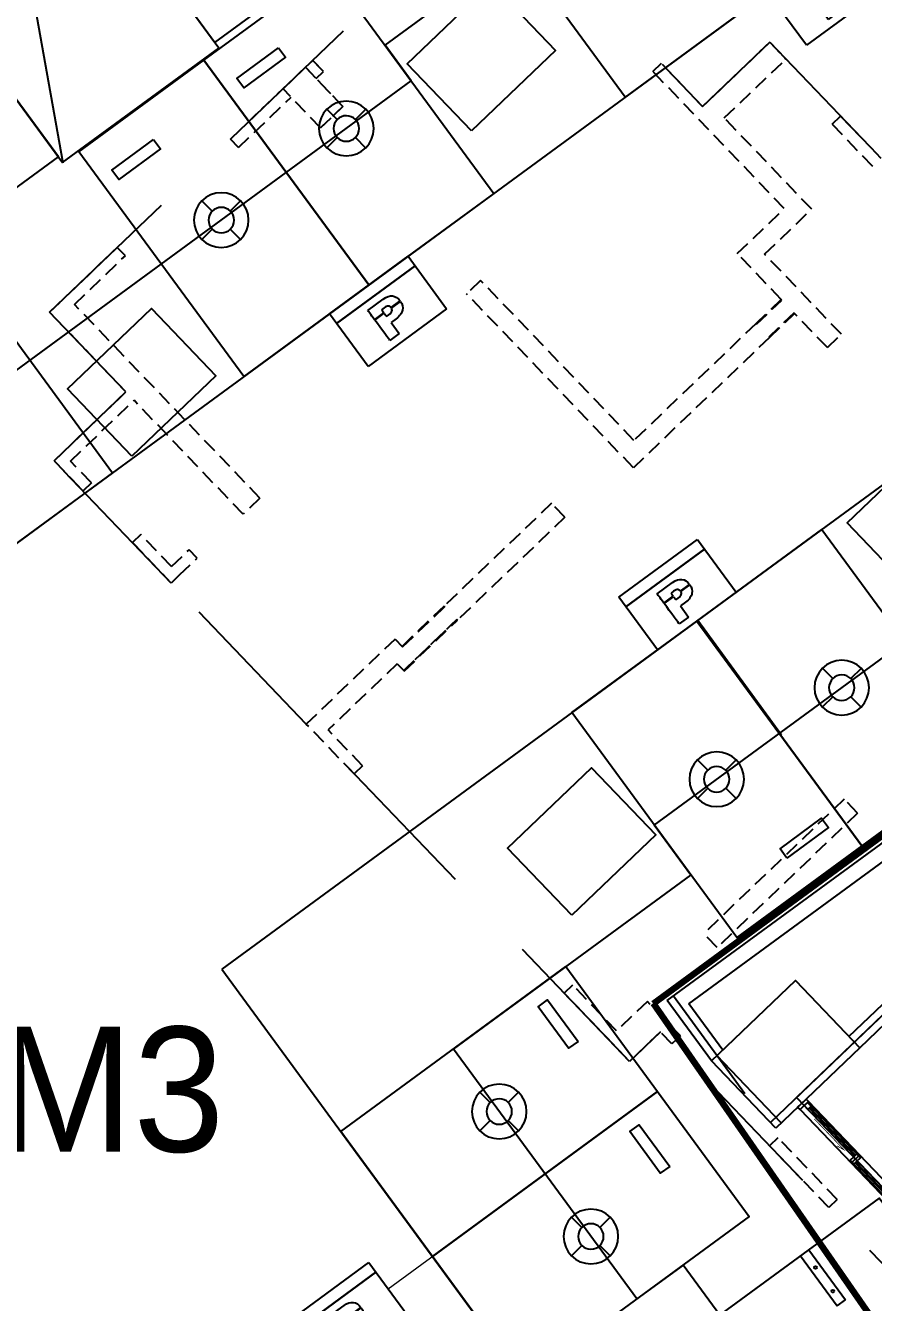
# Model space of a CAD drawing. Header units: millimetres. Extents: x 75184266 to 76346726, y -35077925 to -33679385.
# Drawn here: x 75387357 to 75398296, y -34965641 to -34949159 of the extents above; entities that cross this region are included whole.
import ezdxf
from ezdxf.enums import TextEntityAlignment as Align

# ---------------------------------------------------------------- set-up
doc = ezdxf.new("R2010")
doc.units = ezdxf.units.MM
doc.header["$LTSCALE"] = 50
doc.header["$MEASUREMENT"] = 0
doc.linetypes.add('HIDDEN2', pattern=[0.1875, 0.125, -0.0625])
doc.linetypes.add('XR-지하3층$0$H', pattern=[1.3, 0.8, -0.5])
for name, color, linetype in [('0-유도관제', 6, 'CONTINUOUS'), ('PARKING', 7, 'CONTINUOUS'), ('XR-지하3층$0$0중앙선', 1, 'CONTINUOUS'), ('XR-지하3층$0$a-door', 6, 'CONTINUOUS'), ('XR-지하3층$0$A-주차', 9, 'CONTINUOUS'), ('XR-지하3층$0$b-sor-1$0$wid', 4, 'CONTINUOUS'), ('XR-지하3층$0$CON', 2, 'CONTINUOUS'), ('XR-지하3층$0$CONC', 2, 'CONTINUOUS'), ('XR-지하3층$0$WAL', 3, 'CONTINUOUS'), ('XR-지하3층$0$일반주차', 8, 'CONTINUOUS'), ('XR-지하3층$0$확장형주차', 8, 'CONTINUOUS')]:
    doc.layers.add(name, color=color, linetype=linetype)
doc.layers.add('DEFPOINT', color=142, linetype='CONTINUOUS', plot=False)
doc.layers.add('건축', color=8, linetype='CONTINUOUS', plot=False)
for name, color, linetype, lineweight in [('구역제어-S.C.M', 2, 'CONTINUOUS', 100), ('주차유도-LGM', 6, 'CONTINUOUS', 20), ('주차유도-USM', 1, 'CONTINUOUS', 35), ('주차유도-레이스웨이', 1, 'CONTINUOUS', 25)]:
    doc.layers.add(name, color=color, linetype=linetype, lineweight=lineweight)
doc.styles.add('HY중고딕', font='')
doc.styles.get('HY중고딕').set_extended_font_data('Dotum')

# ---------------------------------------------------------------- blocks, each defined once
blk = doc.blocks.new('XR-지하3층$0$A$C73B52ADF')
at = {"layer": 'XR-지하3층$0$A-주차', "elevation": 1.5171617e-09}
for points in [[(-2037.699036538601, 2465.633505687117), (-37.69903653115035, 2465.633505679667), (-37.69903653860092, -1134.366494312882), (-2037.69903653115, -1134.366494312882)], [(-1166.27766495198, 2020.734899297357), (-1166.277664892375, 1870.734899297357), (-1832.191412292421, 1870.734898999333), (-1832.191412337124, 2020.734898991883)]]:
    blk.add_lwpolyline(points, close=True, dxfattribs=at)
blk = doc.blocks.new('XR-지하3층$0$일반형 주차')
at = {"layer": 'XR-지하3층$0$일반주차'}
for p, q in [((750.0025255382062, 3865.002096235752), (0.0025255680084229, 3865.002096235752)), ((750.0025255531073, 3735.002096228302), (750.0025255382062, 3865.002096235752)), ((0.0025255531072617, 3735.002096235752), (750.0025255531073, 3735.002096228302))]:
    blk.add_line(p, q, dxfattribs=at)
blk.add_lwpolyline([(2299.999999940395, 4999.999999992549), (-2.98023224e-08, 4999.999999992549), (-1.49011612e-08, 0), (2299.999999985099, 7.4505806e-09)], close=True, dxfattribs=at)
for centre in [(237.502578869462, 3800.000696554781), (562.5025884062052, 3800.000446856022)]:
    blk.add_circle(centre, 17.49999999999998, dxfattribs=at)
blk = doc.blocks.new('XR-지하3층$0$확장형 주차')
at = {"layer": 'XR-지하3층$0$확장형주차', "color": 7}
for p, q in [((0.0026125609874725, 3964.999964468182), (800.0026358217001, 3965.000250250101)), ((800.0025492608546, 3835.00025024265), (800.0026358217001, 3965.000250250101)), ((0.0025260448455811, 3834.999964468181), (800.0025492608546, 3835.00025024265))]:
    blk.add_line(p, q, dxfattribs=at)
blk.add_lwpolyline([(2499.999999918044, 5099.999999972061), (0, -3.7252903e-08)], dxfattribs=at)
blk.add_lwpolyline([(2500.078474617488, 5090.950575601309), (0.0784746472900224, 5090.950575564056), (0.07847469199350599, -9.049424413591623), (2500.078474691994, -9.049424413591623)], close=True, dxfattribs=at)
for centre in [(237.5025781989098, 3900.000624813139), (612.5025877356528, 3900.000375129283)]:
    blk.add_circle(centre, 17.49999999999998, dxfattribs=at)
blk = doc.blocks.new('XR-지하3층$0$기둥 0620')
at = {"layer": 'XR-지하3층$0$CON', "ltscale": 0.5}
blk.add_lwpolyline([(-600.0000000149012, 0), (600.0000000149012, 0), (599.9999999701978, 1500.000000074506), (-600.0000000596046, 1500.000000059604)], close=True, dxfattribs=at)
blk = doc.blocks.new('1503-B1F')
at = {"layer": 'DEFPOINT', "linetype": 'HIDDEN2', "ltscale": 30}
for p, q in [((-22641.54067750275, -2696.720357596874), (-22434.02954292297, -2913.37475758791)), ((-28147.83488374949, -3525.770485177636), (-28632.0275310576, -3020.243551880121)), ((-24040.77018944919, -2970.685269199312, -1.58422543e-08), (-24149.09738942981, -3074.440836466849, -1.58422543e-08)), ((-28436.70741705596, -3802.451997920871), (-28920.90006436408, -3296.925064608455)), ((-21836.8188855499, -3753.75528485328), (-21728.49168550968, -3649.999717563391)), ((-21836.8188855052, -3753.755284786225), (-21728.49168546498, -3649.999717488885)), ((-21836.818885535, -3753.755284830929), (-21728.49168550968, -3649.999717563391)), ((-21836.8188854456, -3753.755284748971), (-21684.64405335486, -3912.635178156197)), ((-21728.49168542028, -3649.999717526138), (-21195.87977355719, -4206.079344034195)), ((-29495.99495042861, -4055.45381963253), (-29599.75051774085, -3947.12661960721)), ((-29495.99495115877, -4055.453820243477), (-29599.750518471, -3947.126620218158)), ((-30954.80124372244, -5452.695458956063), (-31058.55681100488, -5344.368258953094)), ((-22493.85834273696, -6017.004973068833), (-23061.05544383824, -5424.816279858351)), ((-21718.4477570653, -6465.154974266886), (-22707.58416503668, -5432.435667708516)), ((-24393.19524939358, -7836.185919344426), (-26371.46806545556, -5770.74730617553)), ((-29218.69117167592, -8580.893313676119), (-31611.98625700176, -6082.145900502802)), ((-24400.81463716924, -8189.657198168338), (-26552.01339878142, -5943.673251628876)), ((-30946.71833510697, -7210.438235007226), (-31932.39622427523, -6181.329835042357)), ((-21898.99309043586, -6638.08091969788), (-22320.93239729107, -6197.550306394696)), ((-22818.83994273842, -6328.271674931048), (-24393.19524937868, -7836.185919344426)), ((-22645.91399729252, -6508.81700824201), (-24400.81463716924, -8189.657198153437)), ((-29435.34557177127, -8788.40444820374), (-30842.96276779473, -7318.765434972942)), ((-31392.87410612404, -8385.499947413802), (-31662.63858108222, -8103.849227383733)), ((-31392.87410622835, -8385.499947354198), (-31501.20130617917, -8489.255514636638)), ((-25457.45198988915, -8647.824749298394), (-26844.04014989734, -9975.896010488272)), ((-25284.52604439855, -8828.370082616806), (-25457.45198988915, -8647.824749298394)), ((-25284.52604439855, -8828.370082616806), (-26671.11420439184, -10156.44134381413)), ((-30756.50662685931, -9049.906774014236), (-30864.83382694423, -9153.662341237068)), ((-30358.7769522816, -9465.161040604115), (-30756.50662685931, -9049.906774014236)), ((-30027.53426502645, -9355.601549334824), (-30131.28983227909, -9247.274349384008)), ((-30027.53426502645, -9355.601549334824), (-30131.28983227909, -9247.274349384008)), ((-30363.34858502448, -9677.243807919323, -4.4663195e-09), (-30422.14340646565, -9615.858394578101, -4.4663195e-09)), ((-27475.59764143824, -10400.79027353227), (-28620.25505469739, -11497.14076782763)), ((-27447.10796262324, -10719.67636322975), (-28339.00190931559, -11573.93053381145)), ((-28004.63868887723, -12139.88215444237), (-28620.25505469739, -11497.14076782763)), ((-27896.31148891151, -12036.12658715248), (-28339.00190930068, -11573.93053384125)), ((-27896.31148885191, -12036.12658717483), (-28004.63868878782, -12139.88215436786)), ((-21681.61726796627, -12467.14368754625), (-23494.29241450131, -14203.32018005848)), ((-21508.69132249057, -12647.68902091682), (-21681.61726796627, -12467.14368754625)), ((-21508.69132244587, -12647.68902091682), (-23321.36646904051, -14383.86551333964)), ((-25184.83266396821, -14867.07741370797), (-25293.15986399353, -14970.83298094571)), ((-24449.2812500447, -15851.89420761168), (-25293.15986393392, -14970.83298096806)), ((-24617.63556285203, -15459.26610700786), (-25184.83266396821, -14867.07741370797)), ((-24220.43582947552, -15078.82902684808), (-24617.63556283712, -15459.26610703766)), ((-23795.037979424, -15522.97057214379), (-24220.43582947552, -15078.82902684808)), ((-24052.08151671291, -15471.45712745189), (-24449.2812500447, -15851.89420761168)), ((-23903.36517940462, -15626.72613939643), (-24052.08151672781, -15471.45712743699)), ((-23795.037979424, -15522.97057214379), (-23903.36517940462, -15626.72613941133)), ((-22536.13709644973, -16837.34059868753), (-22644.46429641545, -16941.09616594762)), ((-21880.13164165616, -17739.1065140292), (-22644.46429641545, -16941.09616594762)), ((-21771.80444167555, -17635.35094681382), (-22536.13709644973, -16837.34059868753)), ((-21771.80444167555, -17635.35094681382), (-21880.13164165616, -17739.1065140292))]:
    blk.add_line(p, q, dxfattribs=at)
for points in [[(-22641.54067754746, -2696.720357514918), (-23508.15827745199, -3526.764895752073)], [(-29599.75051774085, -3947.126619674266), (-28538.14395771921, -2930.322060212493)], [(-23228.42900952697, -3674.248917639256), (-22434.02954292297, -2913.37475758791)], [(-28920.90006436408, -3296.925064608455), (-28632.0275311023, -3020.243551850319), (-28147.83488374949, -3525.770485177636), (-28436.70741705596, -3802.451997920871)], [(-28493.68677473068, -3164.67981851101), (-28399.80320137739, -3074.758326850832)], [(-22454.42312388122, -4843.785102963448), (-24149.09738942981, -3074.440836466849)], [(-23508.15827745199, -3526.764895752073), (-24040.7701894939, -2970.685269162059)], [(-29495.99495042861, -4055.45381963253), (-28817.14449709654, -3405.252264633775)], [(-28436.70741705596, -3802.451997920871), (-28147.83488374949, -3525.770485177636)], [(-22100.95184506476, -4851.404490917921), (-23228.42900952697, -3674.248917639256)], [(-21836.8188854605, -3753.755284830929), (-21304.20697358251, -4309.834911301732)], [(-29495.99495042861, -4055.45381963253), (-29599.75051771104, -3947.126619681716)], [(-29495.99495044351, -4055.453819617628), (-29599.75051774085, -3947.12661960721)], [(-23061.05544388294, -5424.816279903055), (-22454.42312388122, -4843.785102963448)], [(-22707.58416511118, -5432.435667723416), (-22100.95184506476, -4851.404490917921)], [(-31932.39622427523, -6181.329835042357), (-31058.55681097508, -5344.368258967997)], [(-30954.80124376714, -5452.695458903908), (-31058.55681098998, -5344.368258982896)], [(-30954.80124369264, -5452.695458918811), (-31058.55681097508, -5344.368258967997)], [(-31611.98625700176, -6082.145900502802), (-30954.80124369264, -5452.695458918811)], [(-26371.46806545556, -5770.74730617553), (-26552.01339878142, -5943.673251628876)], [(-22818.83994273842, -6328.271674931048), (-22811.92290492356, -6335.493488267064), (-22486.94130502641, -6024.226786360146), (-22493.85834284127, -6017.00497302413)], [(-22320.93239729107, -6197.550306394696), (-22327.84943513572, -6190.328493081032), (-22652.83103503287, -6501.595194995401), (-22645.91399721801, -6508.817008331418)], [(-21898.99309043586, -6638.08091969788), (-21718.44775703549, -6465.154974237083)], [(-31874.72134838998, -8099.277594670653), (-30946.71833510697, -7210.438235007226)], [(-31662.63858108222, -8103.849227383733), (-30842.96276779473, -7318.765434972942)], [(-31874.72134838998, -8099.277594670653), (-31501.20130617917, -8489.255514636638)], [(-29218.69117167592, -8580.893313676119), (-29435.34557177127, -8788.40444820374)], [(-30864.83382694423, -9153.662341237068), (-30422.14340646565, -9615.858394578101)], [(-30358.7769522816, -9465.161040619016), (-30131.28983227909, -9247.274349421263)], [(-30255.02138508856, -9573.488240689041), (-30027.53426502645, -9355.601549334824)], [(-26844.04014988244, -9975.896010480821), (-26837.12311206758, -9983.117823809385), (-27378.75911203027, -10501.89566020667), (-27385.67614988983, -10494.67384687066)], [(-27364.10350885988, -10806.33812327683), (-26678.03124220669, -10149.21953047812), (-26671.11420439184, -10156.44134381413)], [(-27475.59764143824, -10400.79027353227), (-27385.67614978552, -10494.67384687066)], [(-27447.10796262324, -10719.67636322975), (-27364.10350881517, -10806.33812329173)], [(-23321.36646904051, -14383.86551333964), (-23494.29241450131, -14203.32018005848)]]:
    blk.add_lwpolyline(points, dxfattribs=at)
for points, elevation in [([(-28434.38839046657, -3038.649260215462), (-28538.14395774901, -2930.322060257197)], -3.7659411e-09), ([(-28434.38839046657, -3038.649260185659), (-28538.14395771921, -2930.322060212493)], -3.7659411e-09), ([(-28399.80320139229, -3074.758326858282), (-28538.14395771921, -2930.322060242295)], -3.7659411e-09), ([(-24149.09738942981, -3074.440836466849), (-24040.7701894939, -2970.685269162059)], -2.43274212e-08), ([(-30255.02138507366, -9573.488240718843), (-30363.34858506918, -9677.243807978928)], -4.4663195e-09)]:
    blk.add_lwpolyline(points, dxfattribs=dict(at, elevation=elevation))
for points in [[(-22486.94130502641, -6024.226786360146), (-22493.85834284127, -6017.00497302413), (-22818.83994273842, -6328.271674931048), (-22811.92290492356, -6335.493488267064)], [(-22320.93239730597, -6197.550306409597), (-22327.84943513572, -6190.328493081032), (-22652.83103503287, -6501.595194995401), (-22645.91399721801, -6508.817008331418)], [(-27385.67614988983, -10494.67384687066), (-27378.75911203027, -10501.89566020667), (-26837.12311206758, -9983.117823809385), (-26844.04014988244, -9975.896010480821)], [(-27364.10350885988, -10806.33812327683), (-27357.18647103012, -10813.55993659049), (-26671.11420439184, -10156.44134381413), (-26678.03124220669, -10149.21953047812)]]:
    blk.add_lwpolyline(points, close=True, dxfattribs=at)
at = {"layer": 'XR-지하3층$0$0중앙선', "color": 7, "linetype": 'XR-지하3층$0$H', "ltscale": 50}
blk.add_lwpolyline([(-12442.19536742568, -34587.22828020901), (-17608.09488540887, -25176.93034807593), (-17125.96504247188, -24912.25920373946), (-19967.57069095969, -19735.93789420277), (-24052.08151680231, -15471.45712736994), (-24449.28125011921, -15851.89420754462), (-28620.25505483151, -11497.14076782018), (-30363.34858502448, -9677.243807792664), (-31874.72134834528, -8099.277594476937), (-30946.71833512187, -7210.438234902917), (-31932.39622429013, -6181.3298349306), (-26212.72006455064, -703.0358825027942), (-23508.15827739239, -3526.764895625413), (-22641.54067750275, -2696.720357529819), (-17204.74895215034, -8373.065637134017), (-18161.63921867311, -9289.57314777374), (-16733.2709094584, -10780.87760289013), (-16671.25046885013, -10721.47455371171), (-16068.28321893513, -10279.11580405384), (-16575.91643613577, -9587.174692533912), (-12141.33005319536, -6333.800503544509), (-10632.94747470319, -8389.83600831777), (-10632.94747470319, -8389.83600831777), (-8922.809707775712, -7135.216616548598)], dxfattribs=at)
at = {"layer": 'XR-지하3층$0$CONC', "extrusion": (0, 0, -1), "zscale": -1, "rotation": 46.23840256638631}
for p in [(26902.82418648899, -3406.95769789815), (31286.72372810543, -7605.329383328556), (21226.22094808519, -9334.46085909754), (25610.12048965693, -13532.83254452795), (22979.94715036452, -16279.23437850922)]:
    blk.add_blockref('XR-지하3층$0$기둥 0620', p, dxfattribs=at)
blk = doc.blocks.new('XR-지하3층$0$A$C77A365F3')
at = {"layer": 'XR-지하3층$0$a-door'}
for points in [[(0.0057529238983989, 0.0063589023193344), (45.00575292389839, 0.0063589023193344), (45.00575292389839, 150.0063589023193), (0.0057529238983989, 150.0063589023193)], [(45.00575292389839, 150.0063589023193), (1955.005752923898, 150.0063588906778), (1955.005752923898, 0.0063588906778023), (45.00575292389839, 0.0063589023193344)], [(45.00575292378198, 15.00635890231933), (115.005752923782, 15.00635890231933), (115.005752923782, 75.00635890231932), (45.00575292378198, 75.00635890231932)], [(45.00575292378198, 75.00635890231932), (1035.005752923782, 75.00635889649857), (1035.005752923782, 15.00635889649857), (45.00575292378198, 15.00635890231933)], [(115.005752923782, 39.00635890231935), (965.0057529237821, 39.00635889649857), (965.0057529237821, 51.00635889649857), (115.005752923782, 51.00635890231933)], [(965.0057529237821, 75.00635889649857), (1035.005752923782, 75.00635889649857), (1035.005752923782, 135.0063588964985), (965.0057529237821, 135.0063588964985)], [(965.0057529237821, 135.0063588964985), (1955.005752923782, 135.0063588906778), (1955.005752923782, 75.0063588906778), (965.0057529237821, 75.00635889649857)], [(965.0057529237821, 15.00635889649857), (1035.005752923782, 15.00635889649857), (1035.005752923782, 75.00635889649857), (965.0057529237821, 75.00635889649857)], [(1035.005752923782, 99.00635889649857), (1885.005752923782, 99.0063588906778), (1885.005752923782, 111.0063588906778), (1035.005752923782, 111.0063588964985)], [(1885.005752923782, 75.0063588906778), (1955.005752923782, 75.0063588906778), (1955.005752923782, 135.0063588906778), (1885.005752923782, 135.0063588906778)], [(1955.005752923898, 0.0063588906778023), (2000.005752923899, 0.0063588906778023), (2000.005752923899, 150.0063588906778), (1955.005752923898, 150.0063588906778)]]:
    blk.add_lwpolyline(points, close=True, dxfattribs=at)
at = {"layer": 'XR-지하3층$0$b-sor-1$0$wid', "color": 1}
blk.add_line((1000.005752923898, 0.0063588964985684), (1000.005752923898, 150.0063588964986), dxfattribs=at)
at = {"layer": 'XR-지하3층$0$WAL', "color": 0, "const_width": 10}
blk.add_lwpolyline([(259.5237275846303, 99.7710269818781), (809.2373979240656, 99.77102697605731), (712.4076774436979, 129.6096933978988)], dxfattribs=at)
blk = doc.blocks.new('센서')
at = {"layer": '0-유도관제', "color": 0}
for p, q in [((405935.3982498521, 34224.46239639449), (406072.0329226733, 34087.99772493518)), ((406310.9948484533, 34088.1464764195), (406447.4595194956, 34224.78114950398)), ((405935.7170031206, 33712.40112547556), (406072.1816741596, 33849.03579856004)), ((406311.1435999428, 33849.18455004436), (406447.7782727624, 33712.71987858505))]:
    blk.add_line(p, q, dxfattribs=at)
for major_axis, ratio, start_param, end_param in [((-6.110276085397167e-12, 362.0820671227044), 0.9999999975051042, 2.801804347482335, 9.084989654661921), ((-0.3386371830511741, 168.9712919898011), 0.999999997519907, 2.862310370331367, 9.145495677510954)]:
    blk.add_ellipse((406191.5882613072, 33968.59113748977), major_axis=major_axis, ratio=ratio, start_param=start_param, end_param=end_param, dxfattribs=at)
blk = doc.blocks.new('만공차등')
at = {"layer": '0-유도관제', "color": 0}
for p, q in [((305754.6925491464, 78525.26289685772), (306596.9213140719, 78525.26289685772)), ((305754.6925488412, 77268.68577393962), (305754.6925491464, 78525.26289685772)), ((306442.4718264272, 77268.68577399442), (306442.4718267323, 78525.26289690888)), ((306442.4718267323, 78525.26289685772), (306442.4718264272, 77268.68577404559)), ((306596.9213140719, 78525.26289690888), (306596.921313765, 77268.68577409674)), ((306184.5810311973, 78101.27162425118), (306184.5810311973, 77951.8255880229)), ((306190.9369771428, 78101.27162425118), (306190.9369771428, 77951.8255880229)), ((306184.5810311973, 77837.58285066979), (306184.5810311973, 77692.77812396227)), ((306190.9369771428, 77837.62571566956), (306190.9369771428, 77692.67704466436)), ((306596.921313765, 77268.68577409674), (305754.6925488394, 77268.68577409674))]:
    blk.add_line(p, q, dxfattribs=at)
for points in [[(305857.8262654963, 77951.8255880229), (305857.8262654963, 77951.8255880229), (305857.8262654963, 78101.27162425118), (305857.8262654963, 78101.27162425118)], [(305857.8262654963, 78101.27162425118), (305857.8262654963, 78101.27162425118), (306043.7902255465, 78101.27162425118), (306184.5810311973, 78101.27162425118)], [(306190.9369771428, 78101.27162425118), (306273.7235575634, 78101.27162425118), (306339.3381096954, 78101.27162425118), (306339.3381096954, 78101.27162425118)], [(306339.3381096954, 78101.27162425118), (306339.3381096954, 78101.27162425118), (306339.3381096954, 77853.94664561523), (306339.3381096954, 77853.94664561523)], [(306036.5046033164, 77951.8255880229), (306036.5046033164, 77951.8255880229), (305857.8262654963, 77951.8255880229), (305857.8262654963, 77951.8255880229)], [(306036.5046033164, 77870.36928695955), (306036.5046033164, 77870.36928695955), (306036.5046033164, 77951.8255880229), (306036.5046033164, 77951.8255880229)], [(306077.5612066772, 77736.52476000546), (306050.19013777, 77765.75706159719), (306036.5046033164, 77810.37190391523), (306036.5046033164, 77870.36928695955)], [(306134.0550928985, 77951.8255880229), (306134.0550928985, 77951.8255880229), (306134.0550928985, 77915.36732424462), (306134.0550928985, 77915.36732424462)], [(306184.5810311973, 77951.8255880229), (306158.8293997225, 77951.8255880229), (306134.0550928985, 77951.8255880229), (306134.0550928985, 77951.8255880229)], [(306134.0550928985, 77915.36732424462), (306134.0550928985, 77886.6824440281), (306139.0366274408, 77866.53733731108), (306148.9996965217, 77854.9320040972)], [(306148.9996965217, 77854.9320040972), (306158.3834987911, 77844.00142123301), (306170.2439436842, 77838.21837008934), (306184.5810311973, 77837.58285066979)], [(306241.4591672858, 77951.8255880229), (306241.4591672858, 77951.8255880229), (306216.6872643485, 77951.8255880229), (306190.9369771428, 77951.8255880229)], [(306190.9369771428, 77837.62571566956), (306204.4598237976, 77838.38434357518), (306216.0453086148, 77843.38671645032), (306225.693431598, 77852.63283430593)], [(306225.693431598, 77852.63283430593), (306236.2039220578, 77862.70538766627), (306241.4591672858, 77881.64616734612), (306241.4591672858, 77909.45517335643)], [(306241.4591672858, 77909.45517335643), (306241.4591672858, 77909.45517335643), (306241.4591672858, 77951.8255880229), (306241.4591672858, 77951.8255880229)], [(306339.3381096954, 77853.94664561523), (306339.3381096954, 77800.080382007), (306326.5284494479, 77759.73542644053), (306300.9091289513, 77732.91177891585)], [(306184.5810311973, 77692.77812396227), (306139.2866154901, 77694.11886890973), (306103.6133406488, 77708.70108092291), (306077.5612066772, 77736.52476000546)]]:
    blk.add_open_spline(points, degree=3, dxfattribs=at)
blk.add_open_spline([(306300.9091289513, 77732.91177891585), (306275.2898084546, 77706.08813138385), (306238.8315446727, 77692.67630761785), (306191.5343376019, 77692.67630761785), (306191.3350389376, 77692.67630761785), (306191.1359187865, 77692.67655330368), (306190.9369771428, 77692.67704466436)], degree=3, knots=[0.4989771303049109, 0.4989771303049109, 0.4989771303049109, 0.4989771303049109, 0.9979542606098218, 0.9979542606098218, 0.9979542606098218, 1, 1, 1, 1], dxfattribs=at)

msp = doc.modelspace()

# ---------------------------------------------------------------- linework, layer by layer
at = {"layer": '건축', "ltscale": 0.5}
for p, q in [((75401097.57142073, -34945679.80627711), (75369967.55025437, -34968502.72134138)), ((75405291.31795923, -34950044.94189479), (75389887.62179248, -34961338.13207318)), ((75395633.8152577, -34961744.52599006), (75403053.37508638, -34956304.89019396)), ((75395913.36380512, -34961787.56794254), (75403171.67960832, -34956466.14788875)), ((75396965.59740461, -34963317.74680828), (75402432.83291003, -34958081.88623653)), ((75397979.76744416, -34962208.03552601), (75401280.33101867, -34959047.15272388)), ((75398118.09929572, -34962352.48032116), (75401418.66287023, -34959191.59751903)), ((75396204.77222157, -34962523.30043596), (75395633.81525768, -34961744.52599006)), ((75395714.46288265, -34961685.39934135), (75396637.3459786, -34962944.19434212)), ((75396350.4683393, -34962383.77021864), (75395913.36380512, -34961787.56794254)), ((75397106.98572783, -34963320.80328018), (75396276.99461913, -34962454.13451017))]:
    msp.add_line(p, q, dxfattribs=at)
at = {"layer": '건축'}
msp.add_line((75389887.62179966, -34961338.13206789), (75407647.28659111, -34985561.97726866), dxfattribs=at)
at = {"layer": '건축', "ltscale": 0.5}
msp.add_lwpolyline([(75401349.49684198, -34959119.37493475), (75397302.13977112, -34962995.44672387), (75398823.79013544, -34964584.33947315)], dxfattribs=at)
at = {"layer": '구역제어-S.C.M', "ltscale": 0.5}
for p, q in [((75395457.38202491, -34961784.32167494), (75410405.6537736, -34950807.37324366)), ((75406360.76448373, -34977489.77793352), (75395457.38202491, -34961784.32167494))]:
    msp.add_line(p, q, dxfattribs=at)
at = {"layer": '주차유도-LGM', "color": 6, "lineweight": 20, "ltscale": 500}
for p, q in [((75390720.56401539, -34951055.78689361), (75391784.86096707, -34952507.43147773)), ((75396028.52557328, -34956835.94029317), (75397110.99917918, -34958312.41366079)), ((75392035.62218592, -34965466.67462252), (75394059.07352416, -34963983.18515389))]:
    msp.add_line(p, q, dxfattribs=at)
at = {"layer": '주차유도-레이스웨이', "ltscale": 0.5}
for p, q in [((75391995.69877498, -34949412.48844251), (75393689.26752368, -34948170.82083569)), ((75392333.32923672, -34949872.99848197), (75391995.69877498, -34949412.48844251)), ((75369224.72266799, -34966815.4510614), (75392333.32923672, -34949872.99848197)), ((75395467.37919495, -34959479.3344852), (75398693.25604855, -34957114.23014813)), ((75395940.11592086, -34960124.12230197), (75395467.37919495, -34959479.3344852)), ((75392876.52133884, -34962370.24673939), (75395940.11592086, -34960124.12230197)), ((75395241.62570949, -34965596.12356838), (75392876.52133884, -34962370.24673939)), ((75395839.1718442, -34965158.0228442), (75395241.62570949, -34965596.12356838)), ((75396312.47344892, -34965803.58111162), (75395839.1718442, -34965158.0228442))]:
    msp.add_line(p, q, dxfattribs=at)

# ---------------------------------------------------------------- block references
at = {"layer": '건축'}
for name, p, rotation in [('XR-지하3층$0$일반형 주차', (75388696.23310053, -34943984.15328252), 216.2469348949301), ('XR-지하3층$0$확장형 주차', (75386841.33765174, -34945344.06610108), 216.2469348949301), ('XR-지하3층$0$A$C73B52ADF', (75396064.0429117, -34947963.61509778, -1.5171617e-09), 36.24761539545744), ('XR-지하3층$0$일반형 주차', (75384825.14706653, -34946822.23237179), 216.2469348949301), ('XR-지하3층$0$A$C73B52ADF', (75392757.47872734, -34950387.75711611, -1.5171617e-09), 36.24761539545744), ('XR-지하3층$0$A$C73B52ADF', (75391144.52339312, -34951570.32169619, -1.5171617e-09), 36.24761539545744), ('XR-지하3층$0$A$C73B52ADF', (75387837.97652496, -34953994.45119803, -1.5171617e-09), 36.24761539545744), ('XR-지하3층$0$A$C73B52ADF', (75396656.34132916, -34957782.25991549, -1.5171617e-09), 216.2476153954574), ('XR-지하3층$0$A$C73B52ADF', (75395043.4029098, -34958964.81209415, -1.5171617e-09), 216.2476153954574), ('XR-지하3층$0$A$C73B52ADF', (75393544.5511442, -34964407.1614395, -1.5171617e-09), 306.2476159917877), ('XR-지하3층$0$A$C73B52ADF', (75394727.10332286, -34966020.09985887, -1.5171617e-09), 306.2476159917877), ('XR-지하3층$0$확장형 주차', (75394263.21075337, -34967305.89673702), 306.2469333594607)]:
    msp.add_blockref(name, p, dxfattribs=dict(at, rotation=rotation))
for p in [(75419599.71492594, -34946677.40044201), (75419599.71492596, -34946677.40044201)]:
    msp.add_blockref('1503-B1F', p, dxfattribs=at)
at = {"layer": '건축', "extrusion": (-3.493586855397877e-10, 3.645970810245587e-10, -1), "zscale": -1, "rotation": 226.2384026686534}
msp.add_blockref('XR-지하3층$0$A$C77A365F3', (-75397425.47321099, -34963015.7863109, -0.03908916927339015), dxfattribs=at)
at = {"layer": '주차유도-LGM', "color": 6, "rotation": 126.2469349002818}
for p in [(75641541.32694125, -35149567.06582834), (75635887.43709579, -35153712.67080394), (75639620.5739763, -35157371.14025951), (75635382.48059165, -35166703.80105636)]:
    msp.add_blockref('만공차등', p, dxfattribs=at)
at = {"layer": '주차유도-USM', "extrusion": (0, 0, -1), "xscale": 0.9750000000000001, "yscale": 0.9750000000000001, "zscale": -0.9750000000000001, "rotation": 270}
for p in [(-75424614.84777708, -34554450.85232753), (-75423001.90935028, -34555633.40449607), (-75431006.14594524, -34561668.72032396), (-75429393.20751846, -34562851.27249249), (-75426587.18646695, -34567139.9346818), (-75427769.73865227, -34568752.87309629)]:
    msp.add_blockref('센서', p, dxfattribs=at)

# ---------------------------------------------------------------- texts
at = {"layer": 'PARKING', "color": 3, "style": 'HY중고딕'}
msp.add_text('SCM3', height=1612.220648536126, dxfattribs=at).set_placement((75386992.2821687, -34962888.95780151, 375.9795382183087), align=Align.MIDDLE)

doc.saveas('drawing.dxf')
